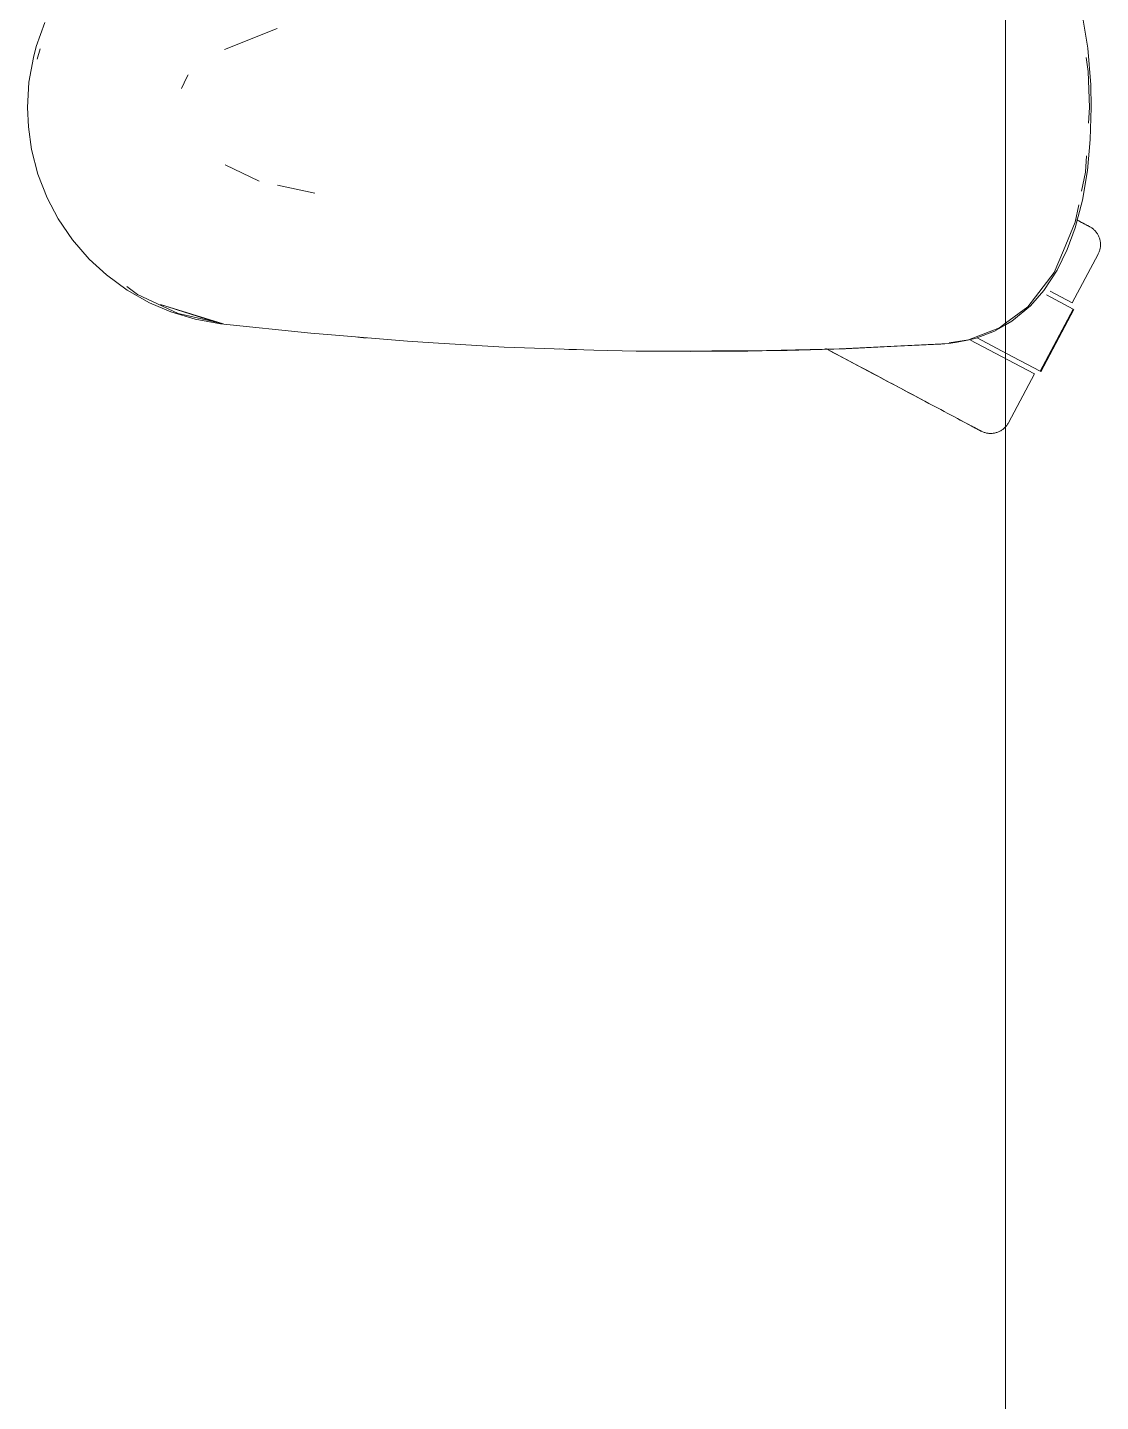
# Model space of a CAD drawing. Header units: millimetres. Extents: x 155927 to 326028, y -36033 to 97293.
# Drawn here: x 194506.1 to 194719.2, y 32992.6 to 33265.7 of the extents above; entities that cross this region are included whole.
import ezdxf

# ---------------------------------------------------------------- set-up
doc = ezdxf.new("R2010")
doc.units = ezdxf.units.MM
doc.header["$MEASUREMENT"] = 0
doc.layers.add('G-IMPT', color=8, linetype='CONTINUOUS', lineweight=9)
doc.layers.add('I-FURN', color=8, linetype='CONTINUOUS', lineweight=9)

msp = doc.modelspace()

# ---------------------------------------------------------------- linework, layer by layer
at = {"layer": 'G-IMPT'}
for p, q in [((194509.52, 33266.7), (194507.81, 33261.93)), ((194715.62, 33268.39), (194716.74, 33261.63)), ((194555.65, 33265.53), (194545.23, 33261.38)), ((194507.25, 33259.8), (194507.81, 33261.93)), ((194508.61, 33261.49), (194507.99, 33259.46)), ((194717.31, 33254.32), (194716.74, 33261.63)), ((194506.37, 33254.85), (194507.25, 33259.8)), ((194716.8, 33256.98), (194716.41, 33259.76)), ((194536.69, 33253.64), (194537.7, 33255.86)), ((194537.7, 33255.86), (194538, 33256.31)), ((194716.8, 33256.98), (194717.03, 33249.81)), ((194506.07, 33249.81), (194506.37, 33254.85)), ((194717.31, 33254.32), (194717.4, 33249.81)), ((194506.07, 33249.81), (194506.25, 33245.96)), ((194716.84, 33246.7), (194717.03, 33249.81)), ((194717.4, 33249.81), (194717.22, 33243.47)), ((194506.89, 33241.45), (194506.25, 33245.96)), ((194716.66, 33237.32), (194717.22, 33243.47)), ((194506.89, 33241.45), (194508.16, 33236.58)), ((194716.24, 33236.98), (194716.44, 33240.19)), ((194509.99, 33231.87), (194508.16, 33236.58)), ((194545.32, 33238.43), (194552.1, 33235.17)), ((194715.48, 33233.23), (194716.24, 33236.98)), ((194716.66, 33237.32), (194715.66, 33231.39)), ((194563.15, 33232.83), (194555.72, 33234.4)), ((194512.18, 33227.71), (194509.99, 33231.87)), ((194714.23, 33225.91), (194715.66, 33231.39)), ((194714.2, 33227.02), (194714.91, 33230.49)), ((194512.18, 33227.71), (194515.01, 33223.54)), ((194714.2, 33227.02), (194711.88, 33221.4)), ((194714.23, 33225.91), (194712.64, 33221.58)), ((194515.01, 33223.54), (194518.33, 33219.71)), ((194710.04, 33217.01), (194711.88, 33221.4)), ((194710.66, 33217.5), (194712.64, 33221.58)), ((194521.77, 33216.54), (194518.33, 33219.71)), ((194710.66, 33217.5), (194708.01, 33213.45)), ((194521.77, 33216.54), (194525.85, 33213.54)), ((194704.82, 33210.22), (194710.04, 33217.01)), ((194525.81, 33214.24), (194527.92, 33212.64)), ((194530.29, 33211.03), (194525.85, 33213.54)), ((194535.98, 33208.9), (194527.92, 33212.64)), ((194708.01, 33213.45), (194705.34, 33210.42)), ((194530.29, 33211.03), (194534.53, 33209.22)), ((194544.95, 33206.86), (194532.49, 33210.69)), ((194532.49, 33210.69), (194541.64, 33207.78)), ((194534.53, 33209.22), (194539.39, 33207.75)), ((194700.4, 33206.95), (194704.82, 33210.22)), ((194701.6, 33207.34), (194705.34, 33210.42)), ((194535.98, 33208.9), (194544.39, 33206.99)), ((194544.44, 33206.86), (194539.39, 33207.75)), ((194544.95, 33206.86), (194541.64, 33207.78)), ((194562.36, 33204.95), (194544.44, 33206.86)), ((194698.17, 33205.38), (194700.4, 33206.66)), ((194699.19, 33206.05), (194700.4, 33206.95)), ((194700.4, 33206.66), (194701.6, 33207.34)), ((194566.49, 33204.61), (194562.36, 33204.95)), ((194581.55, 33203.36), (194566.49, 33204.61)), ((194573.37, 33204.01), (194571.69, 33204.18)), ((194693, 33203.64), (194689.15, 33203.06)), ((194693.18, 33203.62), (194690.78, 33203.18)), ((194693, 33203.64), (194699.19, 33206.05)), ((194693.18, 33203.62), (194694.52, 33203.99)), ((194698.17, 33205.38), (194694.52, 33203.99)), ((194581.55, 33203.36), (194586.64, 33203.03)), ((194586.64, 33203.03), (194600.78, 33202.22)), ((194606.8, 33201.97), (194600.78, 33202.22)), ((194606.8, 33201.97), (194618.56, 33201.58)), ((194611.69, 33201.83), (194613.62, 33201.72)), ((194613.62, 33201.72), (194615.12, 33201.71)), ((194626.98, 33201.42), (194618.56, 33201.58)), ((194626.98, 33201.42), (194657, 33201.53)), ((194626.98, 33201.42), (194647.16, 33201.37)), ((194626.98, 33201.42), (194637.77, 33201.33)), ((194657, 33201.53), (194637.77, 33201.33)), ((194647.16, 33201.37), (194668.56, 33201.87)), ((194647.16, 33201.37), (194667.35, 33201.84)), ((194647.16, 33201.37), (194657, 33201.53)), ((194647.16, 33201.41), (194649.2, 33201.39)), ((194649.2, 33201.39), (194651.11, 33201.46)), ((194657, 33201.53), (194668.56, 33201.87)), ((194667.35, 33201.84), (194689.13, 33202.92)), ((194667.35, 33201.84), (194687.53, 33202.81)), ((194668.56, 33201.87), (194667.35, 33201.84)), ((194668.56, 33201.87), (194689.13, 33202.92)), ((194689.13, 33202.92), (194687.53, 33202.81)), ((194689.13, 33202.92), (194690.78, 33203.18))]:
    msp.add_line(p, q, dxfattribs=at)
at = {"layer": 'I-FURN'}
for p, q in [((194700.4, 34207.61), (194700.4, 32807.61)), ((194700.4, 32807.61), (194700.4, 34207.61)), ((194714.48, 33227.53), (194714.91, 33227.3)), ((194715.13, 33227.18), (194714.72, 33227.4)), ((194714.91, 33227.3), (194715.3, 33227.09)), ((194715.5, 33226.99), (194715.13, 33227.18)), ((194715.3, 33227.09), (194715.66, 33226.9)), ((194715.83, 33226.81), (194715.5, 33226.99)), ((194715.66, 33226.9), (194715.98, 33226.73)), ((194716.13, 33226.65), (194715.83, 33226.81)), ((194715.98, 33226.73), (194716.26, 33226.58)), ((194716.39, 33226.51), (194716.13, 33226.65)), ((194716.26, 33226.58), (194716.5, 33226.46)), ((194716.61, 33226.39), (194716.39, 33226.51)), ((194716.5, 33226.46), (194716.7, 33226.35)), ((194716.79, 33226.3), (194716.61, 33226.39)), ((194716.7, 33226.35), (194716.86, 33226.26)), ((194716.93, 33226.22), (194716.79, 33226.3)), ((194716.86, 33226.26), (194716.98, 33226.2)), ((194717.03, 33226.17), (194716.93, 33226.22)), ((194716.98, 33226.2), (194717.06, 33226.15)), ((194717.09, 33226.14), (194717.03, 33226.17)), ((194717.06, 33226.15), (194717.1, 33226.13)), ((194717.11, 33226.13), (194717.09, 33226.14)), ((194717.1, 33226.13), (194717.11, 33226.13)), ((194717.11, 33226.13), (194717.25, 33226.05)), ((194717.25, 33226.05), (194717.39, 33225.97)), ((194717.39, 33225.97), (194717.52, 33225.88)), ((194717.52, 33225.88), (194717.65, 33225.78)), ((194717.65, 33225.78), (194717.78, 33225.68)), ((194717.78, 33225.68), (194717.9, 33225.58)), ((194717.9, 33225.58), (194718.02, 33225.47)), ((194718.02, 33225.47), (194718.13, 33225.35)), ((194718.13, 33225.35), (194718.24, 33225.23)), ((194718.24, 33225.23), (194718.35, 33225.11)), ((194718.35, 33225.11), (194718.45, 33224.98)), ((194718.45, 33224.98), (194718.54, 33224.85)), ((194718.54, 33224.85), (194718.63, 33224.72)), ((194718.63, 33224.72), (194718.71, 33224.58)), ((194718.71, 33224.58), (194718.79, 33224.44)), ((194718.79, 33224.44), (194718.86, 33224.29)), ((194718.86, 33224.29), (194718.93, 33224.15)), ((194718.93, 33224.15), (194718.99, 33224)), ((194718.99, 33224), (194719.04, 33223.85)), ((194719.04, 33223.85), (194719.09, 33223.69)), ((194719.09, 33223.69), (194719.13, 33223.54)), ((194719.13, 33223.54), (194719.17, 33223.38)), ((194719.17, 33223.38), (194719.2, 33223.22)), ((194719.2, 33223.22), (194719.22, 33223.06)), ((194719.22, 33223.06), (194719.23, 33222.9)), ((194719.23, 33222.9), (194719.24, 33222.74)), ((194719.24, 33222.74), (194719.25, 33222.58)), ((194713.63, 33210.99), (194718.78, 33220.68)), ((194718.8, 33220.72), (194718.78, 33220.68)), ((194718.87, 33220.86), (194718.8, 33220.72)), ((194718.93, 33221.01), (194718.87, 33220.86)), ((194718.99, 33221.16), (194718.93, 33221.01)), ((194719.05, 33221.31), (194718.99, 33221.16)), ((194719.09, 33221.46), (194719.05, 33221.31)), ((194719.14, 33221.62), (194719.09, 33221.46)), ((194719.17, 33221.78), (194719.14, 33221.62)), ((194719.2, 33221.94), (194719.17, 33221.78)), ((194719.22, 33222.1), (194719.2, 33221.94)), ((194719.24, 33222.26), (194719.22, 33222.1)), ((194719.25, 33222.42), (194719.24, 33222.26)), ((194719.25, 33222.58), (194719.25, 33222.42)), ((194708.52, 33212.58), (194713.81, 33209.76)), ((194709.23, 33213.33), (194713.63, 33210.99)), ((194713.81, 33209.76), (194707.24, 33197.4)), ((194707.41, 33197.31), (194713.98, 33209.67)), ((194693.45, 33203.6), (194700.83, 33199.68)), ((194700.54, 33200.96), (194694.73, 33204.05)), ((194665.65, 33201.39), (194664.67, 33201.92)), ((194665.12, 33201.68), (194666.1, 33201.15)), ((194666.64, 33200.87), (194665.65, 33201.39)), ((194666.1, 33201.15), (194667.1, 33200.62)), ((194667.64, 33200.34), (194666.64, 33200.87)), ((194707.24, 33197.4), (194700.54, 33200.96)), ((194667.1, 33200.62), (194668.1, 33200.09)), ((194668.64, 33199.8), (194667.64, 33200.34)), ((194668.1, 33200.09), (194669.1, 33199.56)), ((194669.64, 33199.27), (194668.64, 33199.8)), ((194669.1, 33199.56), (194670.11, 33199.02)), ((194670.65, 33198.73), (194669.64, 33199.27)), ((194670.11, 33199.02), (194671.11, 33198.49)), ((194671.65, 33198.2), (194670.65, 33198.73)), ((194671.11, 33198.49), (194672.12, 33197.95)), ((194672.66, 33197.67), (194671.65, 33198.2)), ((194700.83, 33199.68), (194706.12, 33196.86)), ((194672.12, 33197.95), (194673.12, 33197.42)), ((194673.66, 33197.14), (194672.66, 33197.67)), ((194673.12, 33197.42), (194674.11, 33196.89)), ((194674.65, 33196.61), (194673.66, 33197.14)), ((194674.11, 33196.89), (194675.11, 33196.36)), ((194675.64, 33196.08), (194674.65, 33196.61)), ((194675.11, 33196.36), (194676.09, 33195.84)), ((194676.62, 33195.56), (194675.64, 33196.08)), ((194676.09, 33195.84), (194677.06, 33195.32)), ((194677.58, 33195.05), (194676.62, 33195.56)), ((194677.06, 33195.32), (194678.03, 33194.81)), ((194700.97, 33187.18), (194706.12, 33196.86)), ((194678.54, 33194.54), (194677.58, 33195.05)), ((194678.03, 33194.81), (194678.98, 33194.31)), ((194679.49, 33194.04), (194678.54, 33194.54)), ((194678.98, 33194.31), (194679.92, 33193.81)), ((194680.42, 33193.54), (194679.49, 33194.04)), ((194679.92, 33193.81), (194680.84, 33193.32)), ((194681.33, 33193.06), (194680.42, 33193.54)), ((194680.84, 33193.32), (194681.74, 33192.83)), ((194682.23, 33192.58), (194681.33, 33193.06)), ((194681.74, 33192.83), (194682.63, 33192.36)), ((194683.1, 33192.11), (194682.23, 33192.58)), ((194682.63, 33192.36), (194683.5, 33191.9)), ((194683.96, 33191.66), (194683.1, 33192.11)), ((194683.5, 33191.9), (194684.35, 33191.45)), ((194684.79, 33191.21), (194683.96, 33191.66)), ((194684.35, 33191.45), (194685.17, 33191.01)), ((194685.17, 33191.01), (194685.97, 33190.59)), ((194685.97, 33190.59), (194686.75, 33190.17)), ((194686.75, 33190.17), (194687.5, 33189.78)), ((194687.5, 33189.78), (194688.22, 33189.39)), ((194688.22, 33189.39), (194688.91, 33189.02)), ((194688.91, 33189.02), (194689.58, 33188.67)), ((194689.58, 33188.67), (194690.21, 33188.33)), ((194690.21, 33188.33), (194690.81, 33188.01)), ((194691.12, 33187.85), (194690.54, 33188.16)), ((194690.81, 33188.01), (194691.38, 33187.71)), ((194691.68, 33187.55), (194691.12, 33187.85)), ((194691.38, 33187.71), (194691.92, 33187.43)), ((194692.19, 33187.28), (194691.68, 33187.55)), ((194691.92, 33187.43), (194692.42, 33187.16)), ((194692.67, 33187.02), (194692.19, 33187.28)), ((194692.42, 33187.16), (194692.88, 33186.91)), ((194700.97, 33187.18), (194700.89, 33187.04)), ((194693.12, 33186.79), (194692.67, 33187.02)), ((194692.88, 33186.91), (194693.31, 33186.68)), ((194693.53, 33186.57), (194693.12, 33186.79)), ((194693.31, 33186.68), (194693.71, 33186.47)), ((194693.9, 33186.37), (194693.53, 33186.57)), ((194693.71, 33186.47), (194694.06, 33186.29)), ((194694.24, 33186.19), (194693.9, 33186.37)), ((194694.06, 33186.29), (194694.38, 33186.12)), ((194694.54, 33186.03), (194694.24, 33186.19)), ((194694.38, 33186.12), (194694.66, 33185.97)), ((194694.79, 33185.9), (194694.54, 33186.03)), ((194694.66, 33185.97), (194694.9, 33185.84)), ((194695.01, 33185.78), (194694.79, 33185.9)), ((194694.9, 33185.84), (194695.1, 33185.73)), ((194695.19, 33185.68), (194695.01, 33185.78)), ((194695.1, 33185.73), (194695.26, 33185.65)), ((194695.33, 33185.61), (194695.19, 33185.68)), ((194695.26, 33185.65), (194695.39, 33185.58)), ((194695.43, 33185.56), (194695.33, 33185.61)), ((194695.39, 33185.58), (194695.47, 33185.54)), ((194695.49, 33185.52), (194695.43, 33185.56)), ((194695.47, 33185.54), (194695.51, 33185.52)), ((194695.51, 33185.51), (194695.49, 33185.52)), ((194695.51, 33185.52), (194695.51, 33185.51)), ((194695.55, 33185.49), (194695.51, 33185.51)), ((194695.7, 33185.42), (194695.55, 33185.49)), ((194695.85, 33185.36), (194695.7, 33185.42)), ((194695.99, 33185.3), (194695.85, 33185.36)), ((194696.15, 33185.24), (194695.99, 33185.3)), ((194696.3, 33185.2), (194696.15, 33185.24)), ((194696.46, 33185.15), (194696.3, 33185.2)), ((194696.61, 33185.12), (194696.46, 33185.15)), ((194696.77, 33185.09), (194696.61, 33185.12)), ((194696.93, 33185.07), (194696.77, 33185.09)), ((194697.09, 33185.05), (194696.93, 33185.07)), ((194697.25, 33185.04), (194697.09, 33185.05)), ((194697.42, 33185.04), (194697.25, 33185.04)), ((194697.58, 33185.04), (194697.42, 33185.04)), ((194697.74, 33185.05), (194697.58, 33185.04)), ((194697.9, 33185.07), (194697.74, 33185.05)), ((194698.06, 33185.09), (194697.9, 33185.07)), ((194698.22, 33185.12), (194698.06, 33185.09)), ((194698.37, 33185.16), (194698.22, 33185.12)), ((194698.53, 33185.2), (194698.37, 33185.16)), ((194698.68, 33185.25), (194698.53, 33185.2)), ((194698.83, 33185.3), (194698.68, 33185.25)), ((194698.98, 33185.36), (194698.83, 33185.3)), ((194699.13, 33185.43), (194698.98, 33185.36)), ((194699.28, 33185.5), (194699.13, 33185.43)), ((194699.42, 33185.58), (194699.28, 33185.5)), ((194699.55, 33185.66), (194699.42, 33185.58)), ((194699.69, 33185.75), (194699.55, 33185.66)), ((194699.82, 33185.84), (194699.69, 33185.75)), ((194699.95, 33185.94), (194699.82, 33185.84)), ((194700.07, 33186.05), (194699.95, 33185.94)), ((194700.19, 33186.16), (194700.07, 33186.05)), ((194700.3, 33186.27), (194700.19, 33186.16)), ((194700.41, 33186.39), (194700.3, 33186.27)), ((194700.52, 33186.51), (194700.41, 33186.39)), ((194700.62, 33186.64), (194700.52, 33186.51)), ((194700.71, 33186.77), (194700.62, 33186.64)), ((194700.8, 33186.9), (194700.71, 33186.77)), ((194700.89, 33187.04), (194700.8, 33186.9))]:
    msp.add_line(p, q, dxfattribs=at)

doc.saveas('drawing.dxf')
